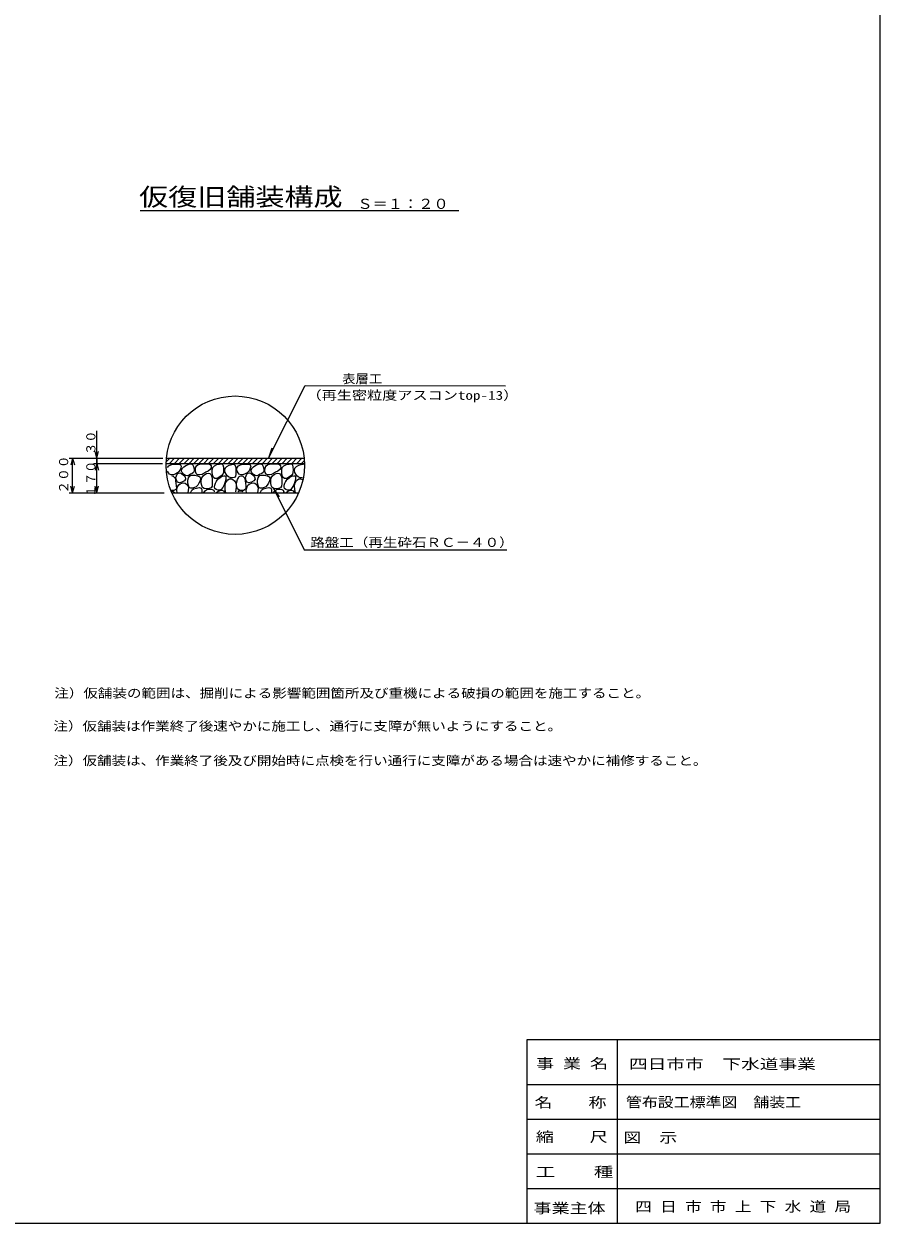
# Model space of a CAD drawing. Units: millimetres on the paper. Extents: x -398 to 398, y -282 to 282.
# Drawn here: x 150.6 to 398, y -282 to 64.5 of the extents above; entities that cross this region are included whole.
import ezdxf
from ezdxf.enums import TextEntityAlignment as Align

# ---------------------------------------------------------------- set-up
doc = ezdxf.new("R2010")
doc.units = ezdxf.units.MM
for name, color, linetype, lineweight in [('0-1__0-1__2-0_', 7, 'Continuous', 18), ('0-2__0-2__2-1_', 7, 'Continuous', 18), ('0-4__0-4__2-3_', 7, 'Continuous', 18), ('1-0', 7, 'Continuous', 18)]:
    doc.layers.add(name, color=color, linetype=linetype, lineweight=lineweight)
doc.layers.add('0-3__0-3__2-2_', color=7, linetype='Continuous')
doc.layers.add('0-6__0-1__1-0_陣へようこそ', color=7, linetype='Continuous')
doc.styles.add('ＭＳ ゴシック', font='')
doc.styles.get('ＭＳ ゴシック').set_extended_font_data('MS Gothic')

msp = doc.modelspace()

# ---------------------------------------------------------------- linework, layer by layer
at = {"layer": '0-1__0-1__2-0_'}
for p, q in [((184.177, 10.567), (276.304, 10.567)), ((296, -229), (398, -229)), ((296, -282), (296, -229)), ((322, -229), (322, -252)), ((398, -282), (398, -229)), ((296, -242), (398, -242)), ((296, -252), (398, -252)), ((322, -252), (322, -282)), ((296, -262), (398, -262)), ((296, -272), (398, -272)), ((296, -282), (398, -282))]:
    msp.add_line(p, q, dxfattribs=at)
at = {"layer": '0-2__0-2__2-1_'}
for p, q in [((221.314, -61.007), (231.82, -39.995)), ((231.82, -39.995), (289.81, -40.02)), ((171.648, -60.995), (171.648, -53.095)), ((222.219, -58.103), (221.314, -61.007)), ((163.648, -60.995), (190.747, -60.995)), ((164.648, -60.995), (164.13, -62.926)), ((164.648, -70.995), (164.648, -60.995)), ((164.648, -60.995), (165.165, -62.926)), ((171.648, -60.995), (171.13, -59.063)), ((171.648, -60.995), (172.165, -59.063)), ((171.648, -61.995), (171.648, -60.995)), ((171.648, -70.995), (171.648, -61.995)), ((191.682, -62.048), (192.735, -60.995)), ((191.747, -60.995), (231.55, -60.995)), ((192.65, -62.495), (194.15, -60.995)), ((194.064, -62.495), (195.564, -60.995)), ((195.478, -62.495), (196.978, -60.995)), ((196.892, -62.495), (198.392, -60.995)), ((198.307, -62.495), (199.807, -60.995)), ((199.721, -62.495), (201.221, -60.995)), ((201.135, -62.495), (202.635, -60.995)), ((202.549, -62.495), (204.049, -60.995)), ((203.963, -62.495), (205.463, -60.995)), ((205.378, -62.495), (206.878, -60.995)), ((206.792, -62.495), (208.292, -60.995)), ((208.206, -62.495), (209.706, -60.995)), ((209.62, -62.495), (211.12, -60.995)), ((211.034, -62.495), (212.534, -60.995)), ((212.449, -62.495), (213.949, -60.995)), ((213.863, -62.495), (215.363, -60.995)), ((215.277, -62.495), (216.777, -60.995)), ((216.691, -62.495), (218.191, -60.995)), ((218.106, -62.495), (219.606, -60.995)), ((219.52, -62.495), (221.02, -60.995)), ((220.934, -62.495), (222.434, -60.995)), ((222.348, -62.495), (223.848, -60.995)), ((223.762, -62.495), (225.262, -60.995)), ((225.177, -62.495), (226.677, -60.995)), ((226.591, -62.495), (228.091, -60.995)), ((228.005, -62.495), (229.505, -60.995)), ((229.419, -62.495), (230.919, -60.995)), ((230.833, -62.495), (231.595, -61.733)), ((170.648, -62.495), (190.654, -62.495)), ((171.648, -62.495), (171.13, -64.426)), ((171.648, -62.495), (172.165, -64.426)), ((191.654, -62.495), (231.642, -62.495)), ((196.294, -64.005), (196.364, -63.935)), ((200.336, -63.291), (200.407, -63.22)), ((205.115, -63.685), (205.186, -63.615)), ((208.742, -63.931), (208.812, -63.86)), ((212.132, -63.664), (212.203, -63.593)), ((216.399, -64.005), (216.47, -63.935)), ((220.442, -63.291), (220.512, -63.22)), ((225.22, -63.685), (225.291, -63.615)), ((228.847, -63.931), (228.918, -63.86)), ((164.648, -70.995), (164.13, -69.063)), ((164.648, -70.995), (165.165, -69.063)), ((171.648, -70.995), (171.13, -69.063)), ((171.648, -70.995), (172.165, -69.063)), ((194.939, -69.243), (195.01, -69.172)), ((198.118, -66.704), (198.188, -66.633)), ((201.936, -66.683), (202.007, -66.612)), ((206.16, -67.675), (206.231, -67.604)), ((208.816, -68.144), (208.887, -68.073)), ((212.282, -67.152), (212.352, -67.081)), ((215.044, -69.243), (215.115, -69.172)), ((218.223, -66.704), (218.294, -66.633)), ((222.042, -66.683), (222.112, -66.612)), ((226.266, -67.675), (226.336, -67.604)), ((228.922, -68.144), (228.992, -68.073)), ((163.648, -70.995), (191.162, -70.995)), ((193.395, -70.995), (229.813, -70.995)), ((224.491, -72.109), (222.702, -69.65))]:
    msp.add_line(p, q, dxfattribs=at)
for points in [[(192.062, -63.629), (192.493, -63.14), (193.082, -62.845), (193.714, -62.702), (194.27, -62.669), (194.802, -62.659), (195.377, -62.698), (195.836, -62.885), (196.02, -63.319), (195.897, -63.892), (195.68, -64.397), (195.376, -64.837), (194.996, -65.218), (194.444, -65.514), (193.772, -65.742), (193.136, -65.805), (192.692, -65.602), (192.386, -65.189), (192.097, -64.719)], [(231.063, -66.669), (230.442, -66.601), (229.858, -66.366), (229.437, -66.029), (229.143, -65.59), (228.88, -65.066), (228.756, -64.49), (228.882, -63.895)], [(228.882, -63.895), (229.353, -63.368), (230.03, -62.989), (230.75, -62.761), (231.346, -62.69)], [(193.31, -66.093), (193.743, -66.207), (194.102, -66.517), (194.345, -66.975), (194.43, -67.533), (194.469, -68.204), (194.608, -68.925), (194.66, -69.582), (194.441, -70.061), (193.899, -70.258), (193.249, -70.27)], [(194.839, -70.839), (194.737, -70.341), (194.775, -69.79), (194.974, -69.207)], [(194.974, -69.207), (195.333, -68.693), (195.765, -68.343), (196.239, -68.145), (196.724, -68.087), (197.203, -68.225), (197.665, -68.586), (198.011, -69.095), (198.142, -69.677), (198.083, -70.349), (198.005, -71)], [(208.969, -71), (208.764, -69.994), (208.699, -68.926), (208.852, -68.109)], [(208.852, -68.109), (209.184, -67.581), (209.557, -67.202), (209.972, -66.975), (210.43, -66.903), (210.923, -67.079), (211.414, -67.525), (211.789, -68.118), (211.934, -68.738), (211.898, -69.386), (211.872, -70.055), (211.759, -70.661)], [(214.945, -70.839), (214.842, -70.341), (214.88, -69.79), (215.08, -69.207)], [(215.08, -69.207), (215.438, -68.693), (215.87, -68.343), (216.344, -68.145), (216.829, -68.087), (217.309, -68.225), (217.77, -68.586), (218.116, -69.095), (218.248, -69.677), (218.188, -70.349), (218.11, -71)], [(229.074, -71), (228.869, -69.994), (228.804, -68.926), (228.957, -68.109)], [(228.957, -68.109), (229.289, -67.581), (229.662, -67.202), (230.077, -66.975), (230.536, -66.903), (231.029, -67.079)], [(193.172, -70.381), (193.713, -70.545), (194.31, -70.965)], [(198.82, -70.822), (199.134, -70.221), (199.632, -69.866), (200.44, -69.582), (201.269, -69.46), (201.833, -69.591), (202.035, -70.048), (202.037, -70.761)], [(202.553, -70.924), (202.981, -70.413), (203.451, -70.053), (203.934, -69.922), (204.452, -69.924), (204.998, -69.989), (205.428, -70.201), (205.598, -70.647)], [(206.083, -70.98), (206.65, -70.546), (207.26, -70.264), (207.806, -70.167), (208.263, -70.441), (208.673, -71)], [(212.489, -70.645), (212.676, -70.434), (212.904, -70.375), (213.277, -70.381), (213.818, -70.545)], [(218.925, -70.822), (219.24, -70.221), (219.738, -69.866), (220.545, -69.582), (221.374, -69.46), (221.938, -69.591), (222.141, -70.048), (222.142, -70.761)], [(222.658, -70.924), (223.086, -70.413), (223.556, -70.053), (224.04, -69.922), (224.558, -69.924), (225.104, -69.989), (225.534, -70.201), (225.704, -70.647), (225.521, -71)], [(222.67, -69.586), (231.625, -87.495), (290.185, -87.495)], [(226.188, -70.98), (226.756, -70.546), (227.365, -70.264), (227.912, -70.167), (228.368, -70.441), (228.778, -71)]]:
    msp.add_lwpolyline(points, dxfattribs=at)
for points in [[(194.686, -66.039), (194.922, -65.575), (195.082, -65.335), (195.285, -65.247), (195.646, -65.239), (196.164, -65.405), (196.71, -65.829), (197.14, -66.4), (197.31, -67.01), (196.965, -67.556), (196.27, -67.93), (195.519, -68.06), (195.006, -67.874), (194.749, -67.482), (194.566, -67.061), (194.523, -66.587)], [(196.329, -63.97), (196.823, -63.419), (197.552, -62.989), (198.322, -62.71), (198.942, -62.615), (199.337, -62.828), (199.612, -63.354), (199.77, -64.028), (199.817, -64.685), (199.619, -65.147), (199.237, -65.41), (198.768, -65.609), (198.313, -65.879), (197.834, -66.027), (197.324, -65.929), (196.849, -65.665), (196.478, -65.314), (196.248, -64.999), (196.124, -64.746), (196.139, -64.441)], [(200.372, -63.255), (200.989, -62.815), (201.989, -62.626), (203.031, -62.589), (203.774, -62.605), (204.182, -62.669), (204.486, -62.869), (204.674, -63.217), (204.734, -63.725), (204.438, -64.261), (203.84, -64.685), (203.155, -65.045), (202.601, -65.389), (202.072, -65.649), (201.452, -65.801), (200.867, -65.786), (200.446, -65.549), (200.228, -65.085), (200.129, -64.506), (200.17, -63.875)], [(201.972, -66.647), (202.354, -66.097), (202.837, -65.666), (203.362, -65.387), (203.87, -65.293), (204.302, -65.432), (204.657, -65.797), (204.896, -66.31), (204.98, -66.893), (204.97, -67.577), (205.002, -68.327), (204.948, -69.014), (204.681, -69.506), (204.102, -69.728), (203.372, -69.795), (202.677, -69.697), (202.206, -69.421), (201.963, -68.882), (201.809, -68.138), (201.795, -67.342)], [(205.15, -63.65), (205.644, -63.149), (206.373, -62.829), (207.144, -62.66), (207.764, -62.615), (208.097, -62.889), (208.236, -63.551), (208.259, -64.361), (208.244, -65.079), (208.119, -65.554), (207.898, -65.842), (207.591, -66.066), (207.209, -66.349), (206.732, -66.621), (206.225, -66.798), (205.754, -66.809), (205.385, -66.583), (205.141, -66.02), (204.988, -65.221), (204.974, -64.369)], [(208.777, -63.895), (209.247, -63.368), (209.925, -62.989), (210.644, -62.761), (211.241, -62.69), (211.586, -62.879), (211.75, -63.354), (211.799, -63.977), (211.796, -64.61), (211.785, -65.183), (211.813, -65.687), (211.755, -66.128), (211.486, -66.509), (210.958, -66.669), (210.337, -66.601), (209.752, -66.366), (209.332, -66.029), (209.038, -65.59), (208.774, -65.066), (208.651, -64.49)], [(212.168, -63.629), (212.598, -63.14), (213.188, -62.845), (213.819, -62.702), (214.376, -62.669), (214.907, -62.659), (215.482, -62.698), (215.942, -62.885), (216.125, -63.319), (216.002, -63.892), (215.785, -64.397), (215.481, -64.837), (215.101, -65.218), (214.549, -65.514), (213.877, -65.742), (213.241, -65.805), (212.797, -65.602), (212.492, -65.189), (212.202, -64.719), (212.053, -64.198)], [(214.792, -66.039), (215.027, -65.575), (215.188, -65.335), (215.39, -65.247), (215.752, -65.239), (216.27, -65.405), (216.816, -65.829), (217.246, -66.4), (217.416, -67.01), (217.071, -67.556), (216.376, -67.93), (215.625, -68.06), (215.112, -67.874), (214.855, -67.482), (214.672, -67.061), (214.629, -66.587)], [(216.434, -63.97), (216.928, -63.419), (217.657, -62.989), (218.428, -62.71), (219.048, -62.615), (219.442, -62.828), (219.717, -63.354), (219.876, -64.028), (219.922, -64.685), (219.725, -65.147), (219.342, -65.41), (218.874, -65.609), (218.418, -65.879), (217.94, -66.027), (217.429, -65.929), (216.954, -65.665), (216.584, -65.314), (216.353, -64.999), (216.229, -64.746), (216.245, -64.441)], [(220.477, -63.255), (221.094, -62.815), (222.094, -62.626), (223.136, -62.589), (223.88, -62.605), (224.288, -62.669), (224.592, -62.869), (224.78, -63.217), (224.84, -63.725), (224.544, -64.261), (223.945, -64.685), (223.26, -65.045), (222.706, -65.389), (222.178, -65.649), (221.557, -65.801), (220.972, -65.786), (220.552, -65.549), (220.333, -65.085), (220.234, -64.506), (220.276, -63.875)], [(222.077, -66.647), (222.459, -66.097), (222.942, -65.666), (223.467, -65.387), (223.976, -65.293), (224.407, -65.432), (224.762, -65.797), (225.002, -66.31), (225.085, -66.893), (225.076, -67.577), (225.108, -68.327), (225.053, -69.014), (224.786, -69.506), (224.208, -69.728), (223.477, -69.795), (222.782, -69.697), (222.312, -69.421), (222.068, -68.882), (221.914, -68.138), (221.901, -67.342)], [(225.256, -63.65), (225.749, -63.149), (226.478, -62.829), (227.249, -62.66), (227.869, -62.615), (228.202, -62.889), (228.341, -63.551), (228.364, -64.361), (228.349, -65.079), (228.225, -65.554), (228.004, -65.842), (227.696, -66.066), (227.314, -66.349), (226.837, -66.621), (226.33, -66.798), (225.859, -66.809), (225.49, -66.583), (225.247, -66.02), (225.093, -65.221), (225.079, -64.369)], [(198.153, -66.669), (198.435, -66.205), (198.698, -65.965), (199.003, -65.877), (199.412, -65.869), (200.018, -65.908), (200.758, -66.053), (201.383, -66.346), (201.641, -66.829), (201.482, -67.476), (201.184, -68.146), (200.799, -68.752), (200.382, -69.207), (199.879, -69.48), (199.313, -69.657), (198.783, -69.668), (198.388, -69.442), (198.144, -68.904), (197.99, -68.159), (197.977, -67.363)], [(206.196, -67.639), (206.639, -67.05), (207.258, -66.535), (207.919, -66.172), (208.489, -66.039), (208.82, -66.092), (208.956, -66.266), (208.975, -66.588), (208.958, -67.085), (208.786, -67.819), (208.458, -68.679), (208.045, -69.476), (207.614, -70.018), (207.137, -70.202), (206.63, -70.185), (206.159, -70.002), (205.79, -69.687), (205.647, -69.262), (205.713, -68.767), (205.919, -68.22)], [(212.317, -67.117), (212.574, -66.618), (212.782, -66.301), (213.032, -66.136), (213.416, -66.093), (213.849, -66.207), (214.208, -66.517), (214.451, -66.975), (214.536, -67.533), (214.575, -68.204), (214.713, -68.925), (214.765, -69.582), (214.546, -70.061), (214.004, -70.258), (213.354, -70.27), (212.74, -70.116), (212.306, -69.815), (212.101, -69.289), (212.032, -68.57), (212.102, -67.799)], [(218.258, -66.669), (218.54, -66.205), (218.804, -65.965), (219.109, -65.877), (219.517, -65.869), (220.123, -65.908), (220.864, -66.053), (221.488, -66.346), (221.746, -66.829), (221.587, -67.476), (221.289, -68.146), (220.905, -68.752), (220.488, -69.207), (219.984, -69.48), (219.418, -69.657), (218.889, -69.668), (218.493, -69.442), (218.249, -68.904), (218.096, -68.159), (218.082, -67.363)], [(226.301, -67.639), (226.745, -67.05), (227.364, -66.535), (228.024, -66.172), (228.594, -66.039), (228.926, -66.092), (229.061, -66.266), (229.08, -66.588), (229.064, -67.085), (228.891, -67.819), (228.564, -68.679), (228.15, -69.476), (227.72, -70.018), (227.243, -70.202), (226.736, -70.185), (226.265, -70.002), (225.896, -69.687), (225.752, -69.262), (225.818, -68.767), (226.025, -68.22)]]:
    msp.add_lwpolyline(points, close=True, dxfattribs=at)
msp.add_circle((211.648, -62.987), 20, dxfattribs=at)
msp.add_circle((211.648, -62.987), 20, dxfattribs=at)
at = {"layer": '0-4__0-4__2-3_'}
msp.add_lwpolyline([(-398, 282), (-398, -282), (398, -282), (398, 282)], close=True, dxfattribs=at)
at = {"layer": '1-0'}
msp.add_lwpolyline([(171.648, -60.995), (171.648, -62.495), (173.148, -62.495)], dxfattribs=at)

# ---------------------------------------------------------------- texts
at = {"layer": '0-1__0-1__2-0_', "style": 'ＭＳ ゴシック'}
for s, height, width, p in [('仮復旧舗装構成', 5.132, 1.2, (183.878, 10.428)), ('事業主体', 2.933, 1.3, (297.885, -280.05)), ('四 日 市 市 上 下 水 道 局', 2.933, 1.2, (327.267, -279.593))]:
    msp.add_text(s, height=height, dxfattribs=dict(at, width=width)).set_placement(p, align=Align.BOTTOM_LEFT)
at = {"layer": '0-2__0-2__2-1_', "style": 'ＭＳ ゴシック'}
for s, height, width, p in [('Ｓ＝１：２０', 2.933, 1.1, (246.937, 10.197)), ('表層工', 2.566, 1.1, (242.567, -40.088)), ('（再生密粒度アスコンtop-13）', 2.566, 1.25, (232.248, -44.856)), ('路盤工（再生砕石ＲＣ－４０）', 2.566, 1.2, (233.331, -87.379)), ('管布設工標準図\u3000舗装工', 2.933, 1.15, (324.575, -249.41))]:
    msp.add_text(s, height=height, dxfattribs=dict(at, width=width)).set_placement(p, align=Align.BOTTOM_LEFT)
for s, p in [('３０', (172.014, -59.995)), ('１７０', (172.014, -72.21))]:
    msp.add_text(s, height=2.566, rotation=90, dxfattribs=at).set_placement(p, align=Align.BOTTOM_LEFT)
at = {"layer": '0-2__0-2__2-1_', "style": 'ＭＳ ゴシック', "width": 1.05}
msp.add_text('２００', height=2.566, rotation=90, dxfattribs=at).set_placement((164.148, -71.218), align=Align.BOTTOM_LEFT)
at = {"layer": '0-3__0-3__2-2_', "style": 'ＭＳ ゴシック', "width": 1.2}
for s, p in [('注）仮舗装の範囲は、掘削による影響範囲箇所及び重機による破損の範囲を施工すること。', (159.354, -130.945)), ('注）仮舗装は作業終了後速やかに施工し、通行に支障が無いようにすること。', (159.108, -140.476)), ('注）仮舗装は、作業終了後及び開始時に点検を行い通行に支障がある場合は速やかに補修すること。', (159.108, -150.451))]:
    msp.add_text(s, height=2.566, dxfattribs=at).set_placement(p, align=Align.BOTTOM_LEFT)
at = {"layer": '0-6__0-1__1-0_陣へようこそ', "style": 'ＭＳ ゴシック'}
for s, width, p in [('事 業 名', 1.3, (298.579, -238.252)), ('四日市市\u3000下水道事業', 1.35, (325.44, -238.391)), ('名    称', 1.3, (298.148, -249.516)), ('縮    尺', 1.3, (298.522, -259.443)), ('図\u3000示', 1.3, (323.814, -259.646)), ('工    種', 1.4, (298.522, -269.572))]:
    msp.add_text(s, height=2.933, dxfattribs=dict(at, width=width)).set_placement(p, align=Align.BOTTOM_LEFT)

doc.saveas('drawing.dxf')
